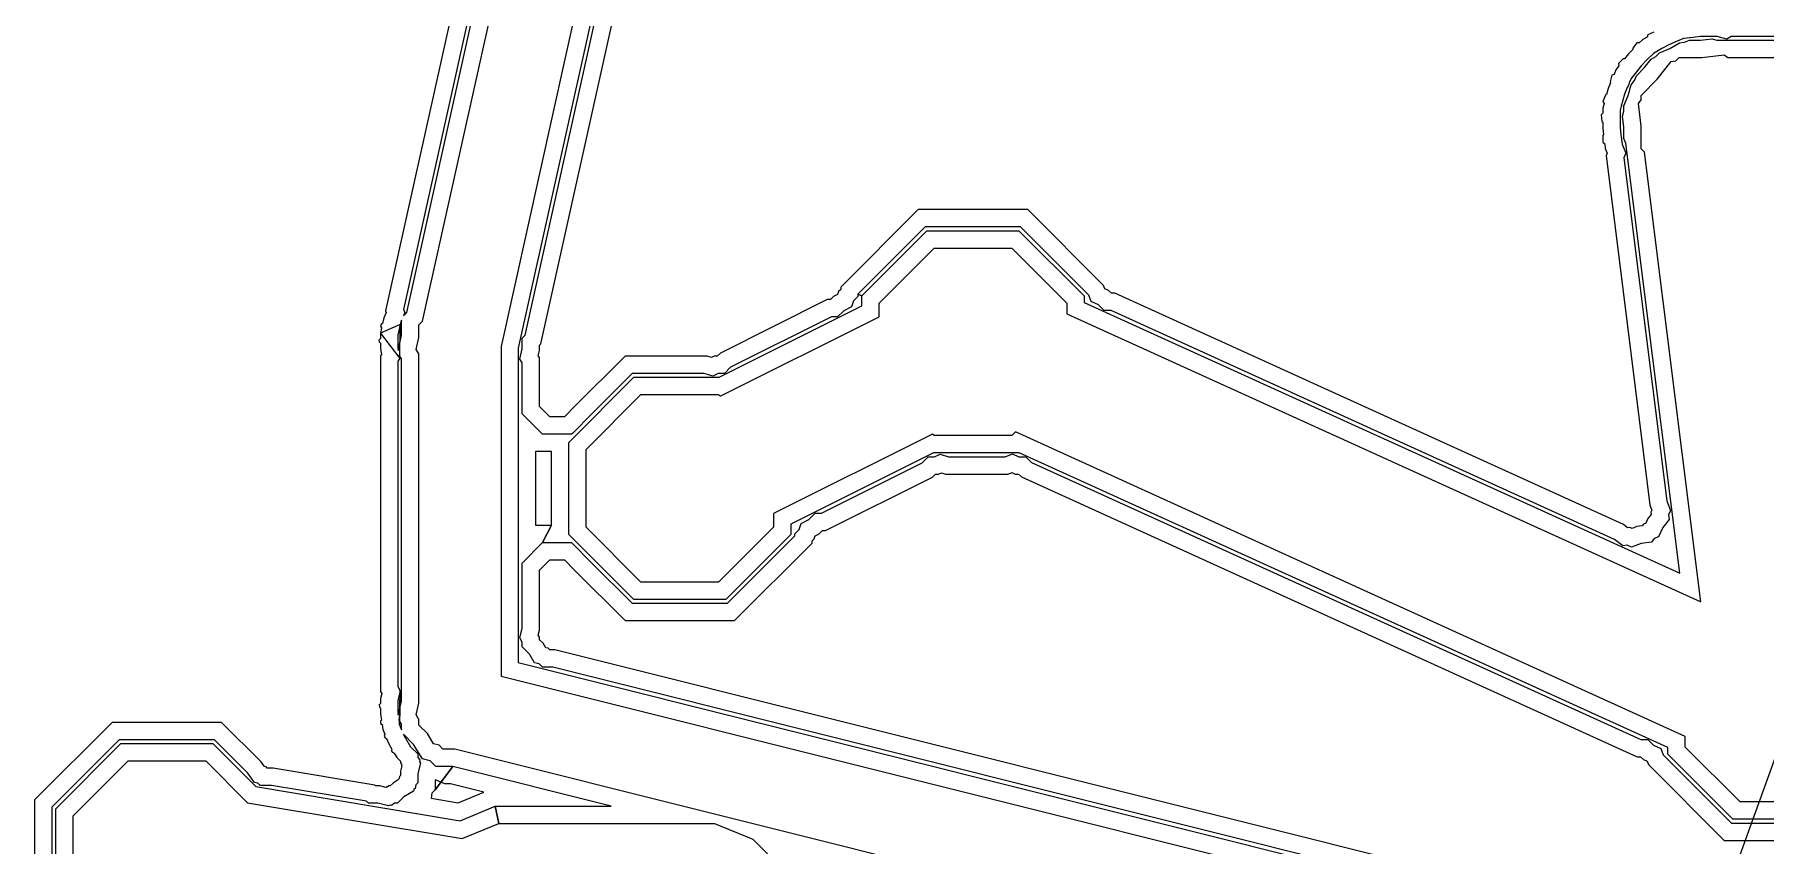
# Model space of a CAD drawing. Extents: x -122 to 0, y 0 to 97.
# Drawn here: x -77.98 to -62.98, y 64.85 to 71.88 of the extents above; entities that cross this region are included whole.
import ezdxf

# ---------------------------------------------------------------- set-up
doc = ezdxf.new("R2010")
doc.units = 0
doc.layers.add('milling', color=1, linetype='CONTINUOUS')
doc.layers.add('rapid_move', color=62, linetype='CONTINUOUS')

msp = doc.modelspace()

# ---------------------------------------------------------------- linework, layer by layer
at = {"layer": 'milling'}
for p, q in [((-74.7565, 69.4683), (-73.5621, 74.8428)), ((-74.6196, 69.3932), (-73.4028, 74.8686)), ((-72.6788, 74.8485), (-73.9394, 69.1759)), ((-73.7705, 74.7503), (-74.9411, 69.4828)), ((-73.6242, 74.7173), (-74.7844, 69.4965)), ((-72.5327, 74.8149), (-73.7894, 69.1596)), ((-73.5929, 69.1988), (-72.3679, 74.7108)), ((-73.7298, 69.2739), (-72.5273, 74.6848)), ((-64.0085, 71.8566), (-64.0456, 71.8357)), ((-64.0029, 71.8771), (-64.0085, 71.8566)), ((-63.9498, 71.899), (-64.0029, 71.8771)), ((-63.6911, 71.8436), (-63.7685, 71.8114)), ((-63.6078, 71.8539), (-63.6911, 71.8436)), ((-63.6076, 71.8542), (-63.6078, 71.8539)), ((-63.5462, 71.8619), (-63.6076, 71.8542)), ((-63.4841, 71.8619), (-63.5462, 71.8619)), ((-63.5439, 71.8287), (-63.4479, 71.8407)), ((-63.3997, 71.8619), (-63.4841, 71.8619)), ((-63.4479, 71.8407), (-63.4043, 71.8287)), ((-63.3182, 71.8395), (-63.3997, 71.8619)), ((-63.2789, 71.8619), (-63.3182, 71.8395)), ((-60.7905, 71.8619), (-63.2789, 71.8619)), ((-64.1705, 71.7107), (-64.2031, 71.6686)), ((-64.1323, 71.7487), (-64.1705, 71.7107)), ((-64.0965, 71.8058), (-64.1323, 71.7597)), ((-64.1323, 71.7597), (-64.1323, 71.7487)), ((-64.0753, 71.8058), (-64.0965, 71.8058)), ((-64.0456, 71.8357), (-64.0753, 71.8058)), ((-63.9536, 71.7154), (-64.013, 71.6558)), ((-63.8805, 71.7568), (-63.9536, 71.7154)), ((-63.9332, 71.6889), (-63.9014, 71.7208)), ((-63.9014, 71.7208), (-63.812, 71.7578)), ((-63.8262, 71.7878), (-63.8805, 71.757)), ((-63.8805, 71.757), (-63.8805, 71.7568)), ((-63.7689, 71.8116), (-63.8262, 71.7878)), ((-63.812, 71.7578), (-63.7278, 71.8057)), ((-63.7685, 71.8114), (-63.7689, 71.8116)), ((-63.7278, 71.8057), (-63.6829, 71.8113)), ((-63.6829, 71.8113), (-63.641, 71.8287)), ((-63.641, 71.8287), (-63.5439, 71.8287)), ((-63.5349, 71.6787), (-63.3396, 71.7031)), ((-63.4043, 71.8287), (-58.4993, 71.8287)), ((-63.3396, 71.7031), (-63.3083, 71.6787)), ((-64.2778, 71.5727), (-64.294, 71.5335)), ((-64.2517, 71.6062), (-64.2778, 71.5727)), ((-64.2139, 71.6673), (-64.2543, 71.627)), ((-64.2543, 71.627), (-64.2517, 71.6062)), ((-64.2031, 71.6686), (-64.2139, 71.6673)), ((-64.0575, 71.6116), (-64.1227, 71.5275)), ((-64.1008, 71.5214), (-64.0327, 71.5895)), ((-64.0132, 71.6558), (-64.0575, 71.6116)), ((-64.0327, 71.5895), (-63.9729, 71.6664)), ((-64.013, 71.6558), (-64.0132, 71.6558)), ((-63.9729, 71.6664), (-63.9332, 71.6889)), ((-63.9196, 71.4904), (-63.7989, 71.6457)), ((-63.7989, 71.6457), (-63.7594, 71.6506)), ((-63.7594, 71.6506), (-63.7314, 71.6787)), ((-63.7314, 71.6787), (-63.5349, 71.6787)), ((-63.3083, 71.6787), (-58.4371, 71.6787)), ((-64.3453, 71.4099), (-64.3595, 71.3579)), ((-64.3249, 71.4589), (-64.3453, 71.4099)), ((-64.3136, 71.5255), (-64.3291, 71.4689)), ((-64.3291, 71.4689), (-64.3249, 71.4589)), ((-64.294, 71.5335), (-64.3136, 71.5255)), ((-64.1792, 71.4187), (-64.2032, 71.3609)), ((-64.1791, 71.4187), (-64.1792, 71.4187)), ((-64.167, 71.4481), (-64.1791, 71.4187)), ((-64.1717, 71.3503), (-64.146, 71.4438)), ((-64.1625, 71.4588), (-64.167, 71.4481)), ((-64.1469, 71.4967), (-64.1625, 71.4589)), ((-64.1625, 71.4589), (-64.1625, 71.4588)), ((-64.1229, 71.5275), (-64.1469, 71.4967)), ((-64.146, 71.4438), (-64.118, 71.4797)), ((-64.1227, 71.5275), (-64.1229, 71.5275)), ((-64.118, 71.4797), (-64.1008, 71.5214)), ((-64.0587, 71.3514), (-63.9196, 71.4904)), ((-64.3806, 71.2815), (-64.3919, 71.2404)), ((-64.3691, 71.3525), (-64.391, 71.2996)), ((-64.391, 71.2996), (-64.3806, 71.2815)), ((-64.3595, 71.3579), (-64.3691, 71.3525)), ((-64.2315, 71.2582), (-64.2419, 71.2201)), ((-64.2313, 71.2582), (-64.2315, 71.2582)), ((-64.2032, 71.3609), (-64.2313, 71.2582)), ((-64.2087, 71.261), (-64.1717, 71.3503)), ((-64.2087, 71.2156), (-64.2087, 71.261)), ((-64.0831, 71.2803), (-64.0587, 71.3116)), ((-64.0587, 71.085), (-64.0831, 71.2803)), ((-64.0587, 71.3116), (-64.0587, 71.3514)), ((-64.3919, 71.1978), (-64.4068, 71.183)), ((-64.4068, 71.183), (-64.3996, 71.1256)), ((-64.3996, 71.1256), (-64.3919, 71.118)), ((-64.3919, 71.2404), (-64.3919, 71.1978)), ((-64.3919, 71.118), (-64.3919, 71.0641)), ((-64.2419, 71.2201), (-64.2419, 71.1357)), ((-64.2419, 71.1357), (-64.2419, 71.0736)), ((-64.2207, 71.172), (-64.2087, 71.2156)), ((-64.2087, 71.0759), (-64.2207, 71.172)), ((-64.3919, 71.0641), (-64.3853, 71.0111)), ((-64.3853, 71.0111), (-64.3919, 71.0027)), ((-64.3919, 71.0027), (-64.3919, 70.945)), ((-64.3919, 70.945), (-64.3753, 70.9321)), ((-64.2419, 71.0736), (-64.2343, 71.0123)), ((-64.2343, 71.0123), (-64.2342, 71.0123)), ((-64.2342, 71.0123), (-64.2238, 70.9288)), ((-64.2087, 70.9789), (-64.2087, 71.0759)), ((-64.1913, 70.937), (-64.2087, 70.9789)), ((-64.0587, 70.8885), (-64.0587, 71.085)), ((-64.3753, 70.9321), (-64.3701, 70.8898)), ((-64.3701, 70.8898), (-64.3538, 70.8508)), ((-64.3538, 70.8508), (-64.3625, 70.8297)), ((-64.3625, 70.8297), (-63.9839, 67.8003)), ((-64.2238, 70.9288), (-64.1914, 70.851)), ((-64.1914, 70.851), (-64.2088, 70.8089)), ((-64.2088, 70.8089), (-63.8372, 67.8361)), ((-63.7253, 67.2095), (-64.1913, 70.937)), ((-64.0306, 70.8605), (-64.0587, 70.8885)), ((-63.5433, 66.9621), (-64.0306, 70.8605)), ((-70.3245, 70.3609), (-70.9959, 69.6895)), ((-69.3753, 70.3609), (-70.3245, 70.3609)), ((-68.718, 69.7036), (-69.3753, 70.3609)), ((-70.2624, 70.2109), (-70.8459, 69.6274)), ((-69.4374, 70.2109), (-70.2624, 70.2109)), ((-68.847, 69.6206), (-69.4374, 70.2109)), ((-70.8127, 69.6137), (-70.2487, 70.1777)), ((-70.2487, 70.1777), (-69.4512, 70.1777)), ((-69.4512, 70.1777), (-68.8872, 69.6137)), ((-70.6627, 69.5516), (-70.1866, 70.0277)), ((-70.1866, 70.0277), (-69.5133, 70.0277)), ((-69.5133, 70.0277), (-69.0372, 69.5516)), ((-71.0579, 69.6081), (-71.0851, 69.5809)), ((-71.0237, 69.6252), (-71.0579, 69.6081)), ((-71.0152, 69.6509), (-71.0237, 69.6252)), ((-70.9959, 69.6701), (-71.0152, 69.6509)), ((-70.9959, 69.6895), (-70.9959, 69.6701)), ((-70.8459, 69.608), (-70.884, 69.57)), ((-70.8459, 69.6274), (-70.8127, 69.6137)), ((-70.8127, 69.6137), (-70.8459, 69.6274)), ((-70.8459, 69.6274), (-70.8459, 69.608)), ((-70.8127, 69.526), (-70.8127, 69.6137)), ((-68.8872, 69.6137), (-68.8872, 69.5558)), ((-68.8261, 69.5645), (-68.847, 69.6206)), ((-68.7075, 69.6754), (-68.718, 69.7036)), ((-68.6752, 69.6608), (-68.7075, 69.6754)), ((-68.6501, 69.6356), (-68.6752, 69.6608)), ((-68.6199, 69.6356), (-68.6501, 69.6356)), ((-64.2119, 67.6319), (-68.6199, 69.6356)), ((-74.9353, 69.4689), (-74.9543, 69.4231)), ((-74.9411, 69.4828), (-74.9353, 69.4689)), ((-74.7729, 69.469), (-74.785, 69.4398)), ((-74.785, 69.4398), (-74.7565, 69.4683)), ((-74.7844, 69.4965), (-74.7729, 69.469)), ((-72.0492, 68.9077), (-70.8127, 69.526)), ((-71.1124, 69.5809), (-72.0381, 69.1181)), ((-71.0851, 69.5809), (-71.1124, 69.5809)), ((-70.9692, 69.4847), (-71.023, 69.4309)), ((-70.901, 69.5188), (-70.9692, 69.4847)), ((-70.884, 69.57), (-70.901, 69.5188)), ((-70.6627, 69.4333), (-70.6627, 69.5516)), ((-69.0372, 69.5516), (-69.0372, 69.4593)), ((-69.0372, 69.4593), (-63.5433, 66.9621)), ((-68.8872, 69.5558), (-63.7253, 67.2095)), ((-68.7619, 69.5354), (-68.8261, 69.5645)), ((-68.7122, 69.4856), (-68.7619, 69.5354)), ((-68.6525, 69.4856), (-68.7122, 69.4856)), ((-64.2903, 67.5028), (-68.6525, 69.4856)), ((-74.9778, 69.3663), (-74.9837, 69.3519)), ((-74.8138, 69.3641), (-74.9837, 69.2905)), ((-74.9837, 69.3519), (-74.9837, 69.3517)), ((-74.9837, 69.3517), (-74.9736, 69.3359)), ((-74.9736, 69.3359), (-74.9837, 69.2905)), ((-74.9651, 69.3743), (-74.9778, 69.3663)), ((-74.9543, 69.4231), (-74.9651, 69.3743)), ((-74.8137, 69.364), (-74.8337, 69.2741)), ((-74.8166, 69.0705), (-74.8138, 69.3641)), ((-74.8108, 69.3774), (-74.8138, 69.3641)), ((-74.8138, 69.3641), (-74.8137, 69.364)), ((-74.8005, 69.4025), (-74.8108, 69.3774)), ((-74.8108, 69.3774), (-74.8108, 69.3774)), ((-74.8005, 69.2705), (-74.8005, 69.4025)), ((-74.6505, 69.3623), (-74.6196, 69.3932)), ((-74.6505, 69.2541), (-74.6505, 69.3623)), ((-72.0402, 68.7445), (-70.6627, 69.4333)), ((-71.0769, 69.4309), (-71.9495, 68.9947)), ((-71.023, 69.4309), (-71.0769, 69.4309)), ((-74.997, 69.231), (-74.9971, 69.2305)), ((-74.9971, 69.2305), (-74.9944, 69.2152)), ((-74.9837, 69.2442), (-74.997, 69.231)), ((-74.9944, 69.2152), (-74.9837, 69.2046)), ((-74.9837, 69.2905), (-74.8166, 69.0705)), ((-74.9837, 69.2905), (-74.9837, 69.2442)), ((-74.9837, 69.2046), (-74.9837, 69.1545)), ((-74.9837, 69.1545), (-74.9751, 69.1057)), ((-74.8337, 69.2741), (-74.8337, 69.2667)), ((-74.8337, 69.2667), (-74.8337, 69.1675)), ((-74.8337, 69.1675), (-74.8291, 69.1415)), ((-74.8291, 69.1415), (-74.8005, 69.2705)), ((-74.674, 69.1483), (-74.6505, 69.2541)), ((-74.6505, 69.1114), (-74.674, 69.1483)), ((-73.9394, 69.1759), (-73.9394, 66.3175)), ((-73.7894, 69.1596), (-73.7894, 66.4347)), ((-73.7761, 69.0657), (-73.7561, 69.1557)), ((-73.7561, 69.2477), (-73.7298, 69.2739)), ((-73.7561, 69.1557), (-73.7561, 69.2477)), ((-73.6061, 69.1856), (-73.5929, 69.1988)), ((-73.6061, 69.1394), (-73.6061, 69.1856)), ((-74.9751, 69.1057), (-74.9837, 69.0935)), ((-74.9837, 69.0935), (-74.9837, 66.1858)), ((-74.8166, 69.0705), (-74.8337, 69.0462)), ((-74.8337, 69.0462), (-74.8337, 66.2272)), ((-74.8005, 69.0678), (-74.8222, 69.1019)), ((-74.8222, 69.1019), (-74.8166, 69.0705)), ((-74.8005, 66.1022), (-74.8005, 69.0678)), ((-74.6505, 66.0838), (-74.6505, 69.1114)), ((-73.7561, 69.0343), (-73.7761, 69.0657)), ((-73.7561, 68.8423), (-73.7561, 69.0343)), ((-73.6162, 69.0939), (-73.6061, 69.1394)), ((-73.6061, 69.0781), (-73.6162, 69.0939)), ((-73.6061, 68.7802), (-73.6061, 69.0781)), ((-72.8645, 69.0909), (-73.3014, 68.6539)), ((-72.1531, 69.0909), (-72.8645, 69.0909)), ((-72.1167, 69.0788), (-72.1531, 69.0909)), ((-72.0925, 69.0909), (-72.1167, 69.0788)), ((-72.0653, 69.0909), (-72.0925, 69.0909)), ((-72.0381, 69.1181), (-72.0653, 69.0909)), ((-71.9495, 68.9947), (-72.0032, 68.9409)), ((-73.7561, 68.5918), (-73.7561, 68.8423)), ((-73.3527, 68.3437), (-72.7887, 68.9077)), ((-72.8024, 68.9409), (-73.1514, 68.5919)), ((-72.1776, 68.9409), (-72.8024, 68.9409)), ((-72.7887, 68.9077), (-72.0492, 68.9077)), ((-72.1052, 68.9168), (-72.1776, 68.9409)), ((-72.057, 68.9409), (-72.1052, 68.9168)), ((-72.0032, 68.9409), (-72.057, 68.9409)), ((-73.6061, 68.6539), (-73.6061, 68.7802)), ((-73.2027, 68.2816), (-72.7266, 68.7577)), ((-72.7266, 68.7577), (-72.0533, 68.7577)), ((-72.0533, 68.7577), (-72.0402, 68.7445)), ((-73.579, 68.4147), (-73.7561, 68.5918)), ((-73.5169, 68.5647), (-73.6061, 68.6539)), ((-73.3906, 68.5647), (-73.5169, 68.5647)), ((-73.3817, 68.5737), (-73.3906, 68.5647)), ((-73.3014, 68.6539), (-73.3817, 68.5737)), ((-73.1514, 68.5918), (-73.3183, 68.4249)), ((-73.1514, 68.5919), (-73.1514, 68.5918)), ((-73.3285, 68.4147), (-73.579, 68.4147)), ((-73.3183, 68.4249), (-73.3285, 68.4147)), ((-70.1997, 68.4154), (-71.5772, 67.7266)), ((-70.1866, 68.4022), (-70.1997, 68.4154)), ((-69.5133, 68.4022), (-70.1866, 68.4022)), ((-69.4818, 68.4338), (-69.5133, 68.4022)), ((-63.6777, 65.7956), (-69.4818, 68.4338)), ((-73.5027, 68.2647), (-73.6394, 68.2647)), ((-73.6394, 68.2647), (-73.6394, 67.6251)), ((-73.5027, 67.6251), (-73.5027, 68.2647)), ((-73.3527, 67.5462), (-73.3527, 68.3437)), ((-73.2027, 67.6083), (-73.2027, 68.2816)), ((-70.1907, 68.2522), (-71.4272, 67.6339)), ((-69.4512, 68.2522), (-70.1907, 68.2522)), ((-70.1829, 68.2189), (-70.1347, 68.243)), ((-70.1347, 68.243), (-70.0623, 68.2189)), ((-69.5719, 68.2189), (-69.506, 68.2436)), ((-69.506, 68.2436), (-69.4517, 68.2189)), ((-69.4492, 68.2543), (-69.4512, 68.2522)), ((-63.8277, 65.6991), (-69.4492, 68.2543)), ((-71.1629, 67.7289), (-70.2904, 68.1651)), ((-70.2904, 68.1651), (-70.2367, 68.2189)), ((-70.2367, 68.2189), (-70.1829, 68.2189)), ((-70.0623, 68.2189), (-69.5719, 68.2189)), ((-69.4517, 68.2189), (-69.3919, 68.2189)), ((-69.3919, 68.2189), (-69.3421, 68.1691)), ((-69.3421, 68.1691), (-64.0623, 65.7692)), ((-71.1274, 67.5789), (-70.2017, 68.0417)), ((-70.2017, 68.0417), (-70.1746, 68.0689)), ((-70.1746, 68.0689), (-70.1474, 68.0689)), ((-70.1474, 68.0689), (-70.1232, 68.081)), ((-70.1232, 68.081), (-70.0868, 68.0689)), ((-70.0868, 68.0689), (-69.5449, 68.0689)), ((-69.5449, 68.0689), (-69.5115, 68.0814)), ((-69.5115, 68.0814), (-69.4841, 68.0689)), ((-69.4841, 68.0689), (-69.454, 68.0689)), ((-69.454, 68.0689), (-69.429, 68.0439)), ((-69.429, 68.0439), (-64.0949, 65.6192)), ((-63.9839, 67.8003), (-63.9679, 67.7576)), ((-63.8372, 67.8361), (-63.8057, 67.7521)), ((-71.5772, 67.7266), (-71.5772, 67.6083)), ((-71.3558, 67.5898), (-71.3388, 67.641)), ((-71.3388, 67.641), (-71.2706, 67.6751)), ((-71.2706, 67.6751), (-71.2168, 67.7289)), ((-71.2168, 67.7289), (-71.1629, 67.7289)), ((-64.0202, 67.6427), (-64.039, 67.6357)), ((-64.0015, 67.684), (-64.0202, 67.6427)), ((-63.9738, 67.7195), (-64.0015, 67.684)), ((-63.9679, 67.7576), (-63.9763, 67.7393)), ((-63.9763, 67.7393), (-63.9738, 67.7195)), ((-63.8172, 67.6764), (-63.8723, 67.6058)), ((-63.8057, 67.7521), (-63.8222, 67.716)), ((-63.8222, 67.716), (-63.8172, 67.6764)), ((-73.6394, 67.6251), (-73.5027, 67.6251)), ((-73.579, 67.4751), (-73.5027, 67.6251)), ((-73.5027, 67.6251), (-73.579, 67.4751)), ((-72.7887, 66.9822), (-73.3527, 67.5462)), ((-72.7266, 67.1322), (-73.2027, 67.6083)), ((-71.5772, 67.6083), (-72.0533, 67.1322)), ((-71.4272, 67.5462), (-71.9912, 66.9822)), ((-71.9774, 66.9489), (-71.3939, 67.5324)), ((-71.4272, 67.6339), (-71.4272, 67.5462)), ((-71.3939, 67.5518), (-71.3558, 67.5898)), ((-71.3939, 67.5324), (-71.3939, 67.5518)), ((-71.2439, 67.4897), (-71.2246, 67.5089)), ((-71.2246, 67.5089), (-71.2161, 67.5346)), ((-71.2161, 67.5346), (-71.1819, 67.5517)), ((-71.1819, 67.5517), (-71.1547, 67.5789)), ((-71.1547, 67.5789), (-71.1274, 67.5789)), ((-64.2196, 67.4477), (-64.2903, 67.5028)), ((-64.1765, 67.6043), (-64.2119, 67.6319)), ((-64.1567, 67.6068), (-64.1765, 67.6043)), ((-64.1384, 67.5984), (-64.1567, 67.6068)), ((-64.0959, 67.6144), (-64.1384, 67.5984)), ((-64.0512, 67.6199), (-64.0959, 67.6144)), ((-64.039, 67.6357), (-64.0512, 67.6199)), ((-63.9467, 67.5102), (-63.971, 67.4788)), ((-63.9093, 67.5241), (-63.9467, 67.5102)), ((-63.8723, 67.6058), (-63.9093, 67.5241)), ((-73.7561, 67.298), (-73.579, 67.4751)), ((-73.579, 67.4751), (-73.3285, 67.4751)), ((-73.3285, 67.4751), (-73.1514, 67.298)), ((-71.9153, 66.7989), (-71.2439, 67.4703)), ((-71.2439, 67.4703), (-71.2439, 67.4897)), ((-64.18, 67.4527), (-64.2196, 67.4477)), ((-64.1439, 67.4362), (-64.18, 67.4527)), ((-64.0599, 67.4677), (-64.1439, 67.4362)), ((-63.971, 67.4788), (-64.0599, 67.4677)), ((-73.7561, 66.7337), (-73.7561, 67.298)), ((-73.6061, 67.2359), (-73.5169, 67.3251)), ((-73.6061, 66.7156), (-73.6061, 67.2359)), ((-73.5169, 67.3251), (-73.3906, 67.3251)), ((-73.3906, 67.3251), (-73.3014, 67.2359)), ((-73.3014, 67.2359), (-73.3014, 67.2358)), ((-73.3014, 67.2358), (-72.8645, 66.7989)), ((-73.1514, 67.298), (-73.1514, 67.2979)), ((-73.1514, 67.2979), (-72.8024, 66.9489)), ((-72.0533, 67.1322), (-72.7266, 67.1322)), ((-72.8024, 66.9489), (-71.9774, 66.9489)), ((-71.9912, 66.9822), (-72.7887, 66.9822)), ((-72.8645, 66.7989), (-71.9153, 66.7989)), ((-73.7774, 66.6484), (-73.7561, 66.7337)), ((-73.7561, 66.6129), (-73.7774, 66.6484)), ((-73.7561, 66.5714), (-73.7561, 66.6129)), ((-73.6169, 66.6723), (-73.6061, 66.7156)), ((-73.6061, 66.6544), (-73.6169, 66.6723)), ((-73.6061, 66.6335), (-73.6061, 66.6544)), ((-73.5747, 66.6022), (-73.6061, 66.6335)), ((-73.5519, 66.5641), (-73.5747, 66.6022)), ((-73.6938, 66.5092), (-73.7561, 66.5714)), ((-73.6486, 66.4337), (-73.6938, 66.5092)), ((-73.5316, 66.5591), (-73.5519, 66.5641)), ((-73.5169, 66.5443), (-73.5316, 66.5591)), ((-73.4727, 66.5443), (-73.5169, 66.5443)), ((-64.1091, 64.2035), (-73.4727, 66.5443)), ((-73.9394, 66.3175), (-64.0911, 63.8555)), ((-73.7894, 66.4347), (-64.0728, 64.0055)), ((-73.6083, 66.4237), (-73.6486, 66.4337)), ((-73.579, 66.3943), (-73.6083, 66.4237)), ((-73.491, 66.3943), (-73.579, 66.3943)), ((-64.1859, 64.0681), (-73.491, 66.3943)), ((-74.9837, 66.1858), (-74.9729, 66.1678)), ((-74.9729, 66.1678), (-74.9837, 66.1247)), ((-74.8337, 66.2272), (-74.8123, 66.1916)), ((-74.8123, 66.1916), (-74.8337, 66.1062)), ((-74.8123, 66.1916), (-74.818, 65.8948)), ((-74.818, 65.8948), (-74.8123, 66.1916)), ((-74.9837, 66.0804), (-74.9956, 66.0685)), ((-74.9956, 66.0685), (-74.9928, 66.0498)), ((-74.9928, 66.0498), (-74.9837, 66.0407)), ((-74.9837, 66.1247), (-74.9837, 66.0804)), ((-74.9837, 66.0407), (-74.9837, 65.9886)), ((-74.8337, 66.1062), (-74.8337, 66.0183)), ((-74.8337, 66.0183), (-74.8337, 65.9998)), ((-74.8337, 65.9998), (-74.8311, 65.9821)), ((-74.8308, 65.9808), (-74.8005, 66.1022)), ((-74.6756, 65.9833), (-74.6505, 66.0838)), ((-77.3095, 65.9159), (-77.9809, 65.2445)), ((-76.3603, 65.9159), (-77.3095, 65.9159)), ((-76.0188, 65.5745), (-76.3603, 65.9159)), ((-74.9837, 65.9886), (-74.9761, 65.9375)), ((-74.9761, 65.9375), (-74.9837, 65.9273)), ((-74.9837, 65.9273), (-74.9837, 65.9084)), ((-74.9837, 65.9084), (-74.9703, 65.8985)), ((-74.9703, 65.8985), (-74.9638, 65.8547)), ((-74.9638, 65.8547), (-74.9468, 65.8137)), ((-74.8311, 65.9821), (-74.831, 65.9821)), ((-74.831, 65.9821), (-74.8308, 65.9808)), ((-74.8005, 65.9), (-74.8248, 65.9406)), ((-74.8248, 65.9406), (-74.818, 65.8948)), ((-74.818, 65.8948), (-74.8005, 65.8524)), ((-74.8005, 65.8524), (-74.8005, 65.9)), ((-74.6505, 65.9415), (-74.6756, 65.9833)), ((-74.6505, 65.8926), (-74.6505, 65.9415)), ((-74.5773, 65.8194), (-74.6505, 65.8926)), ((-77.2474, 65.7659), (-77.8309, 65.1824)), ((-77.7977, 65.1687), (-77.2337, 65.7327)), ((-76.4224, 65.7659), (-77.2474, 65.7659)), ((-77.2337, 65.7327), (-76.4362, 65.7327)), ((-76.4362, 65.7327), (-76.0634, 65.3598)), ((-76.1336, 65.4771), (-76.4224, 65.7659)), ((-74.9468, 65.8137), (-74.9532, 65.7982)), ((-74.9532, 65.7982), (-74.9434, 65.782)), ((-74.9434, 65.782), (-74.9316, 65.7771)), ((-74.9316, 65.7771), (-74.912, 65.7296)), ((-74.912, 65.7296), (-74.8851, 65.6849)), ((-74.6963, 65.7264), (-74.785, 65.8151)), ((-74.785, 65.8151), (-74.7844, 65.8137)), ((-74.7844, 65.8137), (-74.7844, 65.8136)), ((-74.7844, 65.8136), (-74.7775, 65.797)), ((-74.7775, 65.797), (-74.7682, 65.7814)), ((-74.7682, 65.7814), (-74.7681, 65.7814)), ((-74.7681, 65.7814), (-74.723, 65.7062)), ((-74.723, 65.7062), (-74.6607, 65.6441)), ((-74.6207, 65.6003), (-74.6963, 65.7264)), ((-74.5241, 65.7307), (-74.5773, 65.8194)), ((-74.4767, 65.7189), (-74.5241, 65.7307)), ((-74.4423, 65.6844), (-74.4767, 65.7189)), ((-64.0623, 65.7692), (-64.0026, 65.7692)), ((-64.0026, 65.7692), (-63.9529, 65.7194)), ((-63.9529, 65.7194), (-63.8887, 65.6903)), ((-63.8277, 65.6412), (-63.8277, 65.6991)), ((-63.6777, 65.7033), (-63.6777, 65.7956)), ((-63.2016, 65.2272), (-63.6777, 65.7033)), ((-77.6477, 65.1066), (-77.1716, 65.5827)), ((-77.1716, 65.5827), (-76.4983, 65.5827)), ((-76.4983, 65.5827), (-76.1354, 65.2198)), ((-75.9894, 65.5332), (-76.0188, 65.5745)), ((-74.8851, 65.6849), (-74.8883, 65.6723)), ((-74.8883, 65.6723), (-74.8822, 65.6577)), ((-74.8822, 65.6577), (-74.8744, 65.6564)), ((-74.8744, 65.6564), (-74.8718, 65.6527)), ((-74.8718, 65.6527), (-74.8648, 65.651)), ((-74.8648, 65.651), (-74.842, 65.613)), ((-74.842, 65.613), (-74.8107, 65.5818)), ((-74.8107, 65.5818), (-74.8107, 65.5671)), ((-74.8107, 65.5671), (-74.8011, 65.5537)), ((-74.8011, 65.5537), (-74.8023, 65.5468)), ((-74.8023, 65.5468), (-74.7986, 65.5408)), ((-74.6607, 65.6441), (-74.6607, 65.6151)), ((-74.6607, 65.6151), (-74.6429, 65.5903)), ((-74.6381, 65.5647), (-74.6606, 65.4747)), ((-74.6429, 65.5903), (-74.6452, 65.5765)), ((-74.6452, 65.5765), (-74.6381, 65.5647)), ((-74.5535, 65.5835), (-74.6207, 65.6003)), ((-74.5044, 65.5344), (-74.5535, 65.5835)), ((-74.3389, 65.6844), (-74.4423, 65.6844)), ((-64.4905, 63.2224), (-74.3389, 65.6844)), ((-64.0949, 65.6192), (-64.0647, 65.6192)), ((-64.0647, 65.6192), (-64.0396, 65.594)), ((-64.0396, 65.594), (-64.0073, 65.5794)), ((-64.0073, 65.5794), (-63.9968, 65.5512)), ((-63.9968, 65.5512), (-63.3395, 64.8939)), ((-63.8887, 65.6903), (-63.8677, 65.6342)), ((-63.8677, 65.6342), (-63.2774, 65.0439)), ((-63.2637, 65.0772), (-63.8277, 65.6412)), ((-76.0753, 65.3955), (-76.1336, 65.4771)), ((-76.0473, 65.3909), (-76.0753, 65.3955)), ((-75.9752, 65.5309), (-75.9894, 65.5332)), ((-75.9652, 65.5208), (-75.9752, 65.5309)), ((-75.9149, 65.5208), (-75.9652, 65.5208)), ((-75.0339, 65.374), (-75.9149, 65.5208)), ((-74.8292, 65.4183), (-74.8752, 65.3907)), ((-74.8275, 65.4251), (-74.8292, 65.4183)), ((-74.8218, 65.4291), (-74.8275, 65.4251)), ((-74.8188, 65.4472), (-74.8218, 65.4291)), ((-74.8105, 65.4555), (-74.8188, 65.4472)), ((-74.7986, 65.5408), (-74.8106, 65.4929)), ((-74.8106, 65.4929), (-74.8105, 65.4555)), ((-74.6605, 65.3935), (-74.6788, 65.3752)), ((-74.6606, 65.4747), (-74.6605, 65.3935)), ((-74.501, 65.4158), (-74.5105, 65.4181)), ((-74.5105, 65.4181), (-74.5104, 65.3316)), ((-74.3571, 65.5344), (-74.5104, 65.3316)), ((-74.5104, 65.3316), (-74.3571, 65.5344)), ((-74.3571, 65.5344), (-74.5044, 65.5344)), ((-74.4254, 65.3844), (-74.501, 65.4158)), ((-72.9844, 65.1913), (-74.3571, 65.5344)), ((-77.9809, 65.2445), (-77.9809, 64.2953)), ((-76.0634, 65.3598), (-74.294, 65.065)), ((-76.0273, 65.3708), (-76.0473, 65.3909)), ((-75.9271, 65.3708), (-76.0273, 65.3708)), ((-75.1058, 65.2339), (-75.9271, 65.3708)), ((-75.0259, 65.366), (-75.0339, 65.374)), ((-74.9885, 65.3661), (-75.0259, 65.366)), ((-74.9374, 65.3533), (-74.9885, 65.3661)), ((-74.9314, 65.357), (-74.9374, 65.3533)), ((-74.9245, 65.3558), (-74.9314, 65.357)), ((-74.91, 65.3662), (-74.9245, 65.3558)), ((-74.8996, 65.3662), (-74.91, 65.3662)), ((-74.8752, 65.3907), (-74.8996, 65.3662)), ((-74.782, 65.2718), (-74.8373, 65.2162)), ((-74.6988, 65.3216), (-74.782, 65.2718)), ((-74.6955, 65.3351), (-74.6988, 65.3216)), ((-74.6841, 65.3432), (-74.6955, 65.3351)), ((-74.6788, 65.3752), (-74.6841, 65.3432)), ((-74.5387, 65.3033), (-74.546, 65.259)), ((-74.546, 65.259), (-74.3118, 65.22)), ((-74.5104, 65.3316), (-74.5387, 65.3033)), ((-74.3757, 65.3844), (-74.4254, 65.3844)), ((-74.0882, 65.3126), (-74.3757, 65.3844)), ((-74.3118, 65.22), (-74.0882, 65.3126)), ((-77.8309, 65.1824), (-77.8309, 64.3574)), ((-77.7977, 64.3712), (-77.7977, 65.1687)), ((-77.6477, 64.4333), (-77.6477, 65.1066)), ((-76.1354, 65.2198), (-74.2763, 64.9099)), ((-75.0879, 65.216), (-75.1058, 65.2339)), ((-75.0067, 65.2161), (-75.0879, 65.216)), ((-74.9135, 65.1928), (-75.0067, 65.2161)), ((-74.9017, 65.1999), (-74.9135, 65.1928)), ((-74.8879, 65.1976), (-74.9017, 65.1999)), ((-74.8619, 65.2162), (-74.8879, 65.1976)), ((-74.8373, 65.2162), (-74.8619, 65.2162)), ((-74.294, 65.065), (-73.9891, 65.1913)), ((-73.9891, 65.1913), (-73.9593, 65.0413)), ((-73.9593, 65.0413), (-73.9891, 65.1913)), ((-73.9891, 65.1913), (-72.9844, 65.1913)), ((-62.5283, 65.2272), (-63.2016, 65.2272)), ((-74.2763, 64.9099), (-73.9593, 65.0413)), ((-73.9593, 65.0413), (-72.0906, 65.0413)), ((-72.0906, 65.0413), (-71.7575, 64.9033)), ((-63.2774, 65.0439), (-62.4524, 65.0439)), ((-62.4662, 65.0772), (-63.2637, 65.0772)), ((-71.7575, 64.9033), (-71.5026, 64.6484)), ((-63.3395, 64.8939), (-62.3903, 64.8939))]:
    msp.add_line(p, q, dxfattribs=at)
at = {"layer": 'rapid_move'}
msp.add_line((-59.0994, 76.1237), (-63.6117, 63.6444), dxfattribs=at)

doc.saveas('drawing.dxf')
